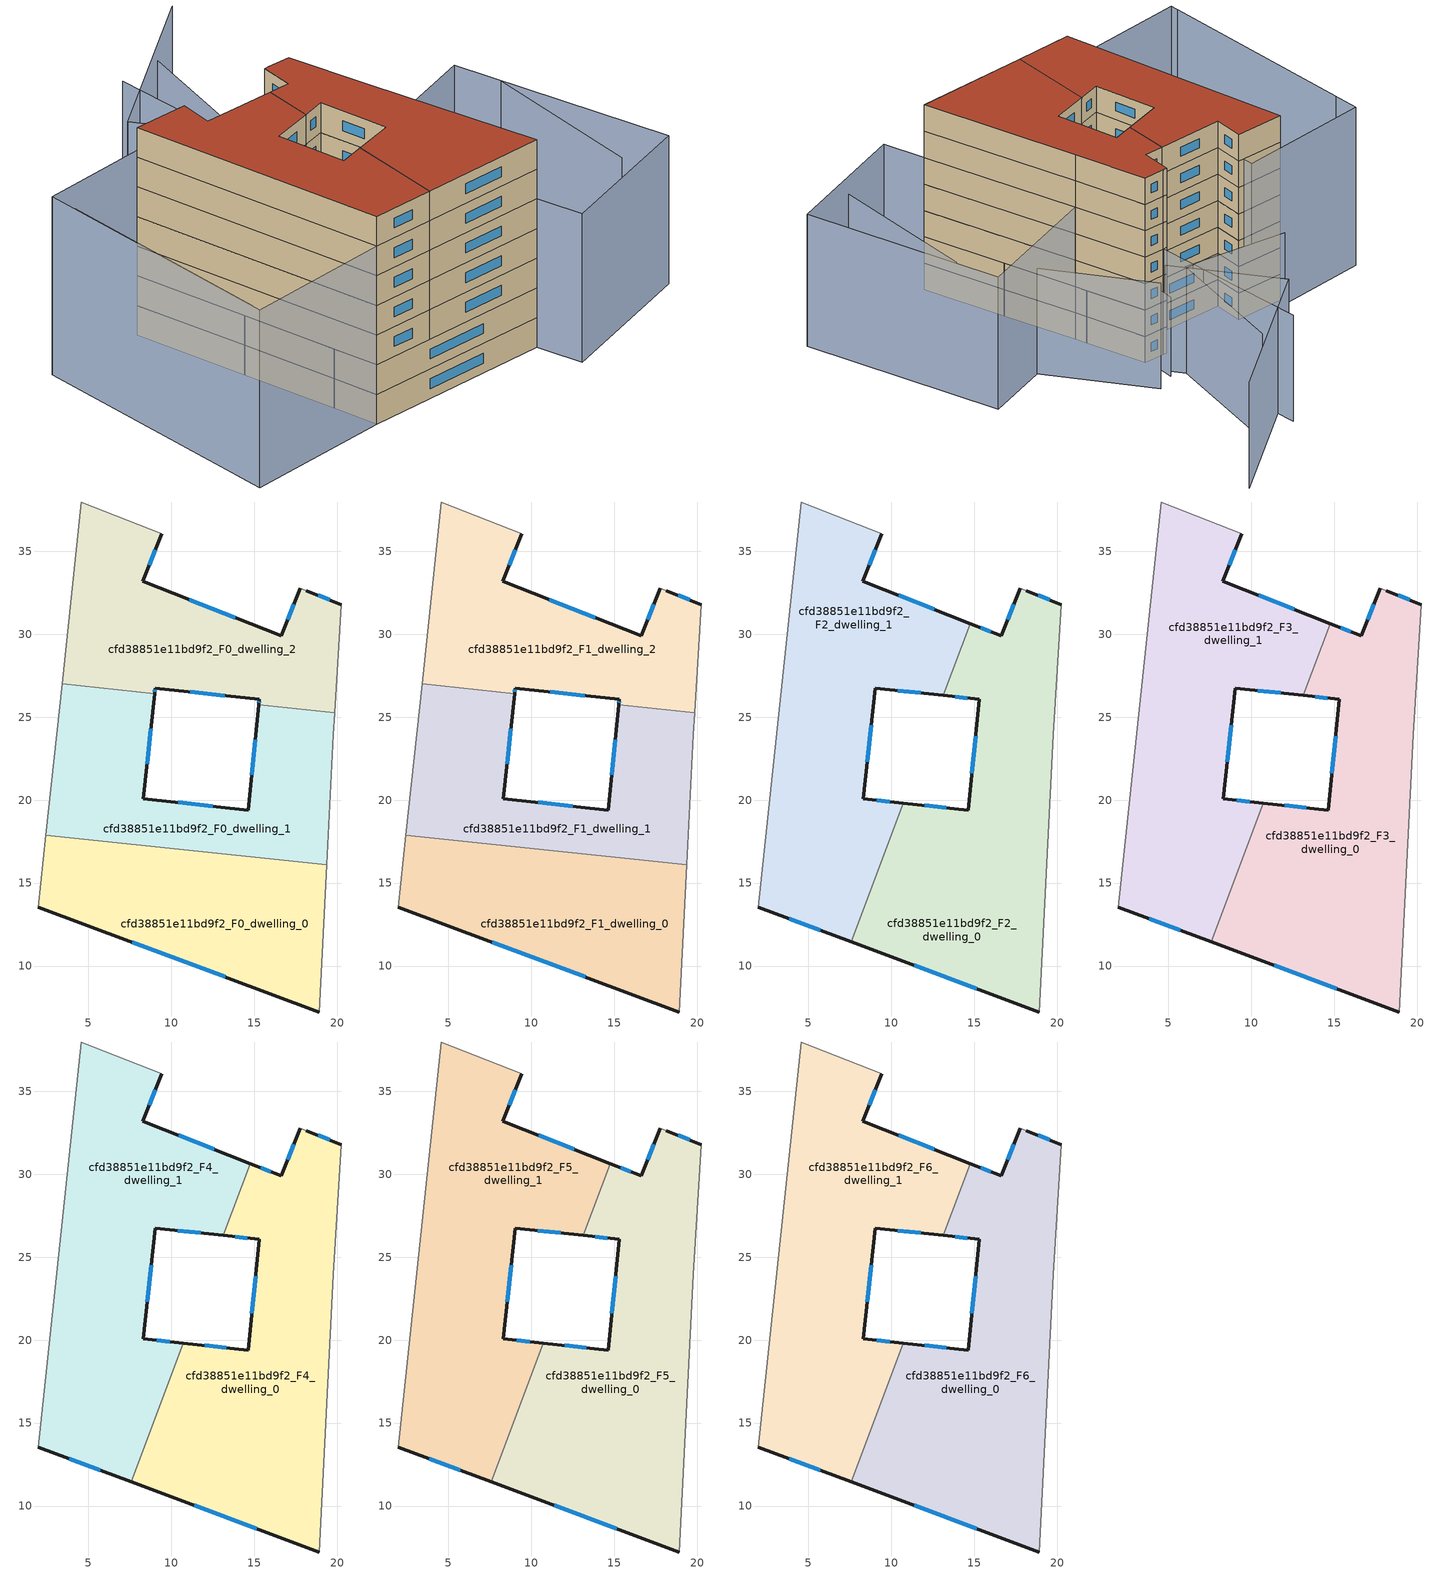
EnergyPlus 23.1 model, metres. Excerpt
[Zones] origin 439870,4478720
cfd38851e11bd9f2_F0_dwelling_0
 floor ground (EU_floor_Construction): 19.39,16.09 18.94,7.23 2,13.55 2.46,17.88 z0
 wall outside (EU_wall_Construction): 2,13.55 18.94,7.23 z0:3
 wall to cfd38851e11bd9f2_F0_dwelling_1 (EU_wall_Construction): 19.39,16.09 2.46,17.88 z0:3
 wall adiabatic (EU_wall_Construction): 18.94,7.23 19.39,16.09 / 2.46,17.88 2,13.55 z0:3
 window (EU_Window_Construction): 7.66,11.44 13.28,9.34 z1:2
cfd38851e11bd9f2_F0_dwelling_1
 floor ground (EU_floor_Construction): 19.87,25.27 19.79,23.94 19.39,16.09 2.46,17.88 3.42,27.01 9.01,26.42 8.32,20.09 14.64,19.4 15.29,25.76 z0
 wall outside (EU_wall_Construction): 15.29,25.76 14.64,19.4 8.32,20.09 9.01,26.42 z0:3
 wall adiabatic (EU_wall_Construction): 3.42,27.01 2.46,17.88 / 19.39,16.09 19.79,23.94 19.87,25.27 z0:3
 wall to cfd38851e11bd9f2_F0_dwelling_2 (EU_wall_Construction): 9.01,26.42 3.42,27.01 / 19.87,25.27 15.29,25.76 z0:3
 window (EU_Window_Construction): 8.55,22.21 8.78,24.31 / 12.53,19.63 10.43,19.86 / 15.07,23.63 14.85,21.52 z1:2
cfd38851e11bd9f2_F0_dwelling_2
 floor ground (EU_floor_Construction): 18.16,32.62 20.25,31.78 19.87,25.27 15.29,25.76 15.32,26.07 9.04,26.76 9.01,26.42 3.42,27.01 4.59,37.97 9.43,36.06 8.3,33.19 16.65,29.9 17.77,32.77 z0
 wall outside (EU_wall_Construction): 20.25,31.78 18.16,32.62 / 9.01,26.42 9.04,26.76 15.32,26.07 15.29,25.76 / 17.77,32.77 16.65,29.9 8.3,33.19 9.43,36.06 z0:3
 wall adiabatic (EU_wall_Construction): 18.16,32.62 17.77,32.77 / 19.87,25.27 20.25,31.78 / 9.43,36.06 4.59,37.97 3.42,27.01 z0:3
 window (EU_Window_Construction): 19.55,32.06 18.86,32.34 / 15.31,25.97 15.3,25.86 / 11.14,26.53 13.22,26.3 / 9.02,26.54 9.03,26.65 / 8.67,34.15 9.05,35.1 / 13.86,31 11.09,32.09 / 17.4,31.81 17.02,30.86 z1:2
cfd38851e11bd9f2_F1_dwelling_0
 floor to cfd38851e11bd9f2_F0_dwelling_0 (EU_floor_Construction): 19.39,16.09 18.94,7.23 2,13.55 2.46,17.88 z3
 wall outside (EU_wall_Construction): 2,13.55 18.94,7.23 z3:6
 wall to cfd38851e11bd9f2_F1_dwelling_1 (EU_wall_Construction): 19.39,16.09 2.46,17.88 z3:6
 wall adiabatic (EU_wall_Construction): 18.94,7.23 19.39,16.09 / 2.46,17.88 2,13.55 z3:6
 window (EU_Window_Construction): 7.66,11.44 13.28,9.34 z4:5
cfd38851e11bd9f2_F1_dwelling_1
 floor to cfd38851e11bd9f2_F0_dwelling_1 (EU_floor_Construction): 19.87,25.27 19.79,23.94 19.39,16.09 2.46,17.88 3.42,27.01 9.01,26.42 8.32,20.09 14.64,19.4 15.29,25.76 z3
 wall outside (EU_wall_Construction): 15.29,25.76 14.64,19.4 8.32,20.09 9.01,26.42 z3:6
 wall adiabatic (EU_wall_Construction): 3.42,27.01 2.46,17.88 / 19.39,16.09 19.79,23.94 19.87,25.27 z3:6
 wall to cfd38851e11bd9f2_F1_dwelling_2 (EU_wall_Construction): 9.01,26.42 3.42,27.01 / 19.87,25.27 15.29,25.76 z3:6
 window (EU_Window_Construction): 8.55,22.21 8.78,24.31 / 12.53,19.63 10.43,19.86 / 15.07,23.63 14.85,21.52 z4:5
cfd38851e11bd9f2_F1_dwelling_2
 floor to cfd38851e11bd9f2_F0_dwelling_2 (EU_floor_Construction): 18.16,32.62 20.25,31.78 19.87,25.27 15.29,25.76 15.32,26.07 9.04,26.76 9.01,26.42 3.42,27.01 4.59,37.97 9.43,36.06 8.3,33.19 16.65,29.9 17.77,32.77 z3
 wall outside (EU_wall_Construction): 20.25,31.78 18.16,32.62 / 9.01,26.42 9.04,26.76 15.32,26.07 15.29,25.76 / 17.77,32.77 16.65,29.9 8.3,33.19 9.43,36.06 z3:6
 wall adiabatic (EU_wall_Construction): 18.16,32.62 17.77,32.77 / 19.87,25.27 20.25,31.78 / 9.43,36.06 4.59,37.97 3.42,27.01 z3:6
 window (EU_Window_Construction): 19.55,32.06 18.86,32.34 / 15.31,25.97 15.3,25.86 / 11.14,26.53 13.22,26.3 / 9.02,26.54 9.03,26.65 / 8.67,34.15 9.05,35.1 / 13.86,31 11.09,32.09 / 17.4,31.81 17.02,30.86 z4:5
cfd38851e11bd9f2_F2_dwelling_0
 floor to cfd38851e11bd9f2_F1_dwelling_0 (EU_floor_Construction): 19.39,16.09 18.94,7.23 7.61,11.46 9.72,17.11 z6
 floor to cfd38851e11bd9f2_F1_dwelling_1 (EU_floor_Construction): 19.87,25.27 19.79,23.94 19.39,16.09 9.72,17.11 10.73,19.83 14.64,19.4 15.29,25.76 z6
 floor to cfd38851e11bd9f2_F1_dwelling_2 (EU_floor_Construction): 20.25,31.78 19.87,25.27 15.29,25.76 15.32,26.07 13.15,26.31 14.76,30.64 16.65,29.9 17.77,32.77 18.16,32.62 z6
 wall outside (EU_wall_Construction): 20.25,31.78 18.16,32.62 / 7.61,11.46 18.94,7.23 / 13.15,26.31 15.32,26.07 14.64,19.4 10.73,19.83 / 17.77,32.77 16.65,29.9 14.76,30.64 z6:9
 wall adiabatic (EU_wall_Construction): 18.94,7.23 19.79,23.94 20.25,31.78 / 18.16,32.62 17.77,32.77 z6:9
 wall to cfd38851e11bd9f2_F2_dwelling_1 (EU_wall_Construction): 10.73,19.83 7.61,11.46 / 14.76,30.64 13.15,26.31 z6:9
 window (EU_Window_Construction): 19.55,32.06 18.86,32.34 / 11.4,10.04 15.15,8.64 / 13.33,19.54 12.04,19.68 / 15.09,23.84 14.87,21.63 / 13.87,26.23 14.59,26.15 / 16.02,30.15 15.39,30.4 / 17.4,31.81 17.02,30.86 z7:8
cfd38851e11bd9f2_F2_dwelling_1
 floor to cfd38851e11bd9f2_F1_dwelling_1 (EU_floor_Construction): 9,26.42 8.32,20.09 10.73,19.83 9.72,17.11 2.46,17.88 3.43,27.01 z6
 floor to cfd38851e11bd9f2_F1_dwelling_2 (EU_floor_Construction): 9.43,36.06 8.3,33.19 14.76,30.64 13.15,26.31 9.04,26.76 9,26.42 3.43,27.01 4.59,37.97 z6
 floor to cfd38851e11bd9f2_F1_dwelling_0 (EU_floor_Construction): 9.72,17.11 7.61,11.46 2,13.55 2.46,17.88 z6
 wall outside (EU_wall_Construction): 10.73,19.83 8.32,20.09 9.04,26.76 13.15,26.31 / 2,13.55 7.61,11.46 / 14.76,30.64 8.3,33.19 9.43,36.06 z6:9
 wall adiabatic (EU_wall_Construction): 9.43,36.06 4.59,37.97 2,13.55 z6:9
 window (EU_Window_Construction): 10.41,26.61 11.78,26.46 / 8.56,22.32 8.8,24.53 / 9.92,19.91 9.12,20 / 3.87,12.85 5.73,12.15 / 8.67,34.15 9.05,35.1 / 12.6,31.5 10.46,32.34 z7:8
cfd38851e11bd9f2_F3_dwelling_0
 floor to cfd38851e11bd9f2_F2_dwelling_0 (EU_floor_Construction): 20.25,31.78 19.79,23.94 18.94,7.23 7.61,11.46 10.73,19.83 14.64,19.4 15.32,26.07 13.15,26.31 14.76,30.64 16.65,29.9 17.77,32.77 18.16,32.62 z9
 wall outside (EU_wall_Construction): 20.25,31.78 18.16,32.62 / 7.61,11.46 18.94,7.23 / 13.15,26.31 15.32,26.07 14.64,19.4 10.73,19.83 / 17.77,32.77 16.65,29.9 14.76,30.64 z9:12
 wall adiabatic (EU_wall_Construction): 18.94,7.23 19.79,23.94 20.25,31.78 / 18.16,32.62 17.77,32.77 z9:12
 wall to cfd38851e11bd9f2_F3_dwelling_1 (EU_wall_Construction): 10.73,19.83 7.61,11.46 / 14.76,30.64 13.15,26.31 z9:12
 window (EU_Window_Construction): 19.55,32.06 18.86,32.34 / 11.4,10.04 15.15,8.64 / 13.33,19.54 12.04,19.68 / 15.09,23.84 14.87,21.63 / 13.87,26.23 14.59,26.15 / 16.02,30.15 15.39,30.4 / 17.4,31.81 17.02,30.86 z10:11
cfd38851e11bd9f2_F3_dwelling_1
 floor to cfd38851e11bd9f2_F2_dwelling_1 (EU_floor_Construction): 9.43,36.06 8.3,33.19 14.76,30.64 13.15,26.31 9.04,26.76 8.32,20.09 10.73,19.83 7.61,11.46 2,13.55 4.59,37.97 z9
 wall outside (EU_wall_Construction): 10.73,19.83 8.32,20.09 9.04,26.76 13.15,26.31 / 2,13.55 7.61,11.46 / 14.76,30.64 8.3,33.19 9.43,36.06 z9:12
 wall adiabatic (EU_wall_Construction): 9.43,36.06 4.59,37.97 2,13.55 z9:12
 window (EU_Window_Construction): 10.41,26.61 11.78,26.46 / 8.56,22.32 8.8,24.53 / 9.92,19.91 9.12,20 / 3.87,12.85 5.73,12.15 / 8.67,34.15 9.05,35.1 / 12.6,31.5 10.46,32.34 z10:11
cfd38851e11bd9f2_F4_dwelling_0
 floor to cfd38851e11bd9f2_F3_dwelling_0 (EU_floor_Construction): 20.25,31.78 19.79,23.94 18.94,7.23 7.61,11.46 10.73,19.83 14.64,19.4 15.32,26.07 13.15,26.31 14.76,30.64 16.65,29.9 17.77,32.77 18.16,32.62 z12
 wall outside (EU_wall_Construction): 20.25,31.78 18.16,32.62 / 7.61,11.46 18.94,7.23 / 13.15,26.31 15.32,26.07 14.64,19.4 10.73,19.83 / 17.77,32.77 16.65,29.9 14.76,30.64 z12:15
 wall adiabatic (EU_wall_Construction): 18.94,7.23 19.79,23.94 20.25,31.78 / 18.16,32.62 17.77,32.77 z12:15
 wall to cfd38851e11bd9f2_F4_dwelling_1 (EU_wall_Construction): 10.73,19.83 7.61,11.46 / 14.76,30.64 13.15,26.31 z12:15
 window (EU_Window_Construction): 19.55,32.06 18.86,32.34 / 11.4,10.04 15.15,8.64 / 13.33,19.54 12.04,19.68 / 15.09,23.84 14.87,21.63 / 13.87,26.23 14.59,26.15 / 16.02,30.15 15.39,30.4 / 17.4,31.81 17.02,30.86 z13:14
cfd38851e11bd9f2_F4_dwelling_1
 floor to cfd38851e11bd9f2_F3_dwelling_1 (EU_floor_Construction): 9.43,36.06 8.3,33.19 14.76,30.64 13.15,26.31 9.04,26.76 8.32,20.09 10.73,19.83 7.61,11.46 2,13.55 4.59,37.97 z12
 wall outside (EU_wall_Construction): 10.73,19.83 8.32,20.09 9.04,26.76 13.15,26.31 / 2,13.55 7.61,11.46 / 14.76,30.64 8.3,33.19 9.43,36.06 z12:15
 wall adiabatic (EU_wall_Construction): 9.43,36.06 4.59,37.97 2,13.55 z12:15
 window (EU_Window_Construction): 10.41,26.61 11.78,26.46 / 8.56,22.32 8.8,24.53 / 9.92,19.91 9.12,20 / 3.87,12.85 5.73,12.15 / 8.67,34.15 9.05,35.1 / 12.6,31.5 10.46,32.34 z13:14
cfd38851e11bd9f2_F5_dwelling_0
 floor to cfd38851e11bd9f2_F4_dwelling_0 (EU_floor_Construction): 20.25,31.78 19.79,23.94 18.94,7.23 7.61,11.46 10.73,19.83 14.64,19.4 15.32,26.07 13.15,26.31 14.76,30.64 16.65,29.9 17.77,32.77 18.16,32.62 z15
 wall outside (EU_wall_Construction): 20.25,31.78 18.16,32.62 / 7.61,11.46 18.94,7.23 / 13.15,26.31 15.32,26.07 14.64,19.4 10.73,19.83 / 17.77,32.77 16.65,29.9 14.76,30.64 z15:18
 wall adiabatic (EU_wall_Construction): 18.94,7.23 19.79,23.94 20.25,31.78 / 18.16,32.62 17.77,32.77 z15:18
 wall to cfd38851e11bd9f2_F5_dwelling_1 (EU_wall_Construction): 10.73,19.83 7.61,11.46 / 14.76,30.64 13.15,26.31 z15:18
 window (EU_Window_Construction): 19.55,32.06 18.86,32.34 / 11.4,10.04 15.15,8.64 / 13.33,19.54 12.04,19.68 / 15.09,23.84 14.87,21.63 / 13.87,26.23 14.59,26.15 / 16.02,30.15 15.39,30.4 / 17.4,31.81 17.02,30.86 z16:17
cfd38851e11bd9f2_F5_dwelling_1
 floor to cfd38851e11bd9f2_F4_dwelling_1 (EU_floor_Construction): 9.43,36.06 8.3,33.19 14.76,30.64 13.15,26.31 9.04,26.76 8.32,20.09 10.73,19.83 7.61,11.46 2,13.55 4.59,37.97 z15
 wall outside (EU_wall_Construction): 10.73,19.83 8.32,20.09 9.04,26.76 13.15,26.31 / 2,13.55 7.61,11.46 / 14.76,30.64 8.3,33.19 9.43,36.06 z15:18
 wall adiabatic (EU_wall_Construction): 9.43,36.06 4.59,37.97 2,13.55 z15:18
 window (EU_Window_Construction): 10.41,26.61 11.78,26.46 / 8.56,22.32 8.8,24.53 / 9.92,19.91 9.12,20 / 3.87,12.85 5.73,12.15 / 8.67,34.15 9.05,35.1 / 12.6,31.5 10.46,32.34 z16:17
cfd38851e11bd9f2_F6_dwelling_0
 floor to cfd38851e11bd9f2_F5_dwelling_0 (EU_floor_Construction): 20.25,31.78 19.79,23.94 18.94,7.23 7.61,11.46 10.73,19.83 14.64,19.4 15.32,26.07 13.15,26.31 14.76,30.64 16.65,29.9 17.77,32.77 18.16,32.62 z18
 wall outside (EU_wall_Construction): 20.25,31.78 18.16,32.62 / 7.61,11.46 18.94,7.23 / 13.15,26.31 15.32,26.07 14.64,19.4 10.73,19.83 / 17.77,32.77 16.65,29.9 14.76,30.64 z18:21
 wall adiabatic (EU_wall_Construction): 18.94,7.23 19.79,23.94 20.25,31.78 / 18.16,32.62 17.77,32.77 z18:21
 wall to cfd38851e11bd9f2_F6_dwelling_1 (EU_wall_Construction): 10.73,19.83 7.61,11.46 / 14.76,30.64 13.15,26.31 z18:21
 window (EU_Window_Construction): 19.55,32.06 18.86,32.34 / 11.4,10.04 15.15,8.64 / 13.33,19.54 12.04,19.68 / 15.09,23.84 14.87,21.63 / 13.87,26.23 14.59,26.15 / 16.02,30.15 15.39,30.4 / 17.4,31.81 17.02,30.86 z19:20
 roof outside (EU_roof_Construction): 18.94,7.23 19.79,23.94 20.25,31.78 18.16,32.62 17.77,32.77 16.65,29.9 14.76,30.64 13.15,26.31 15.32,26.07 14.64,19.4 10.73,19.83 7.61,11.46 z21
cfd38851e11bd9f2_F6_dwelling_1
 floor to cfd38851e11bd9f2_F5_dwelling_1 (EU_floor_Construction): 9.43,36.06 8.3,33.19 14.76,30.64 13.15,26.31 9.04,26.76 8.32,20.09 10.73,19.83 7.61,11.46 2,13.55 4.59,37.97 z18
 wall outside (EU_wall_Construction): 10.73,19.83 8.32,20.09 9.04,26.76 13.15,26.31 / 2,13.55 7.61,11.46 / 14.76,30.64 8.3,33.19 9.43,36.06 z18:21
 wall adiabatic (EU_wall_Construction): 9.43,36.06 4.59,37.97 2,13.55 z18:21
 window (EU_Window_Construction): 10.41,26.61 11.78,26.46 / 8.56,22.32 8.8,24.53 / 9.92,19.91 9.12,20 / 3.87,12.85 5.73,12.15 / 8.67,34.15 9.05,35.1 / 12.6,31.5 10.46,32.34 z19:20
 roof outside (EU_roof_Construction): 7.61,11.46 10.73,19.83 8.32,20.09 9.04,26.76 13.15,26.31 14.76,30.64 8.3,33.19 9.43,36.06 4.59,37.97 2,13.55 z21
shading: -4.95,38.82 -11.12,18.49 / -11.41,17.61 -4.19,41.43 / -4.19,41.43 9.21,37.37 / 9.21,37.37 2,13.55 / 2,13.55 -11.41,17.61 z0:18; 27.96,3.91 33.59,18.51 / 18.71,2.73 19.79,23.94 / 19.79,23.94 33.95,23.22 / 33.95,23.22 32.87,2.01 / 32.87,2.01 18.71,2.73 z0:15; 17.2,24.95 21.16,35.03 z0:9; 27.03,22.78 23.52,35.21 / 20.54,34.11 17.17,45.64 / 17.17,45.64 34.8,50.78 / 26.75,47.87 19.87,35.9 / 19.87,35.9 10.21,41.45 / 22.54,48.95 18.16,32.62 z0:12
[Building]
EU S2 Campaign: North Axis=0; Terrain=City; Solar Distribution=FullExterior
[Site:Location]
Madrid: Latitude=40.5; Longitude=-3.5; Time Zone=1; Elevation=609
[SizingPeriod:WeatherFileDays]
AnnualSizingPeriod: Begin Month=1; Begin Day of Month=1; End Month=12; End Day of Month=31; Day of Week for Start Day=Monday; Use Weather File Daylight Saving Period=No; Use Weather File Rain and Snow Indicators=No
[MATERIAL]
EU_InternalMass_Material: Roughness=MediumRough; Thickness=0.1; Conductivity=1; Density=1800; Specific Heat=900; Thermal Absorptance=0.9; Solar Absorptance=0.7; Visible Absorptance=0.7
[MATERIAL:NOMASS] Roughness=MediumRough; Thermal Absorptance=0.9; Solar Absorptance=0.7; Visible Absorptance=0.7
Name | Thermal Resistance
EU_wall_NoMass | 0.459673
EU_roof_NoMass | 0.495815
EU_floor_NoMass | 0.788942
[WINDOWMATERIAL:SIMPLEGLAZINGSYSTEM]
EU_Window_SimpleGlazing: UFactor=4.26103; Solar Heat Gain Coefficient=0.85; Visible Transmittance=0.85
[CONSTRUCTION]
EU_wall_Construction: EU_wall_NoMass
EU_roof_Construction: EU_roof_NoMass
EU_floor_Construction: EU_floor_NoMass
EU_InternalMass_Construction: EU_InternalMass_Material
EU_Window_Construction: EU_Window_SimpleGlazing
[ZONE] Type=1; Multiplier=1; Ceiling Height=autocalculate; Floor Area=autocalculate; Part of Total Floor Area=Yes
Name | Volume
cfd38851e11bd9f2_F0_dwelling_0; cfd38851e11bd9f2_F1_dwelling_0; cfd38851e11bd9f2_F0_dwelling_1; cfd38851e11bd9f2_F1_dwelling_1 | 340.775
cfd38851e11bd9f2_F2_dwelling_0; cfd38851e11bd9f2_F3_dwelling_0; cfd38851e11bd9f2_F4_dwelling_0; cfd38851e11bd9f2_F5_dwelling_0; cfd38851e11bd9f2_F6_dwelling_0 | 511.159
cfd38851e11bd9f2_F2_dwelling_1; cfd38851e11bd9f2_F3_dwelling_1; cfd38851e11bd9f2_F4_dwelling_1; cfd38851e11bd9f2_F5_dwelling_1; cfd38851e11bd9f2_F6_dwelling_1 | 511.135
cfd38851e11bd9f2_F0_dwelling_2; cfd38851e11bd9f2_F1_dwelling_2 | 340.766
[INTERNALMASS] Construction=EU_InternalMass_Construction
Name | Zone or ZoneList | Surface Area
cfd38851e11bd9f2_F0_dwelling_0_EU_InternalMass | cfd38851e11bd9f2_F0_dwelling_0 | 113.592
cfd38851e11bd9f2_F0_dwelling_1_EU_InternalMass | cfd38851e11bd9f2_F0_dwelling_1 | 113.592
cfd38851e11bd9f2_F0_dwelling_2_EU_InternalMass | cfd38851e11bd9f2_F0_dwelling_2 | 113.589
cfd38851e11bd9f2_F1_dwelling_0_EU_InternalMass | cfd38851e11bd9f2_F1_dwelling_0 | 113.592
cfd38851e11bd9f2_F1_dwelling_1_EU_InternalMass | cfd38851e11bd9f2_F1_dwelling_1 | 113.592
cfd38851e11bd9f2_F1_dwelling_2_EU_InternalMass | cfd38851e11bd9f2_F1_dwelling_2 | 113.589
cfd38851e11bd9f2_F2_dwelling_0_EU_InternalMass | cfd38851e11bd9f2_F2_dwelling_0 | 170.386
cfd38851e11bd9f2_F2_dwelling_1_EU_InternalMass | cfd38851e11bd9f2_F2_dwelling_1 | 170.378
cfd38851e11bd9f2_F3_dwelling_0_EU_InternalMass | cfd38851e11bd9f2_F3_dwelling_0 | 170.386
cfd38851e11bd9f2_F3_dwelling_1_EU_InternalMass | cfd38851e11bd9f2_F3_dwelling_1 | 170.378
cfd38851e11bd9f2_F4_dwelling_0_EU_InternalMass | cfd38851e11bd9f2_F4_dwelling_0 | 170.386
cfd38851e11bd9f2_F4_dwelling_1_EU_InternalMass | cfd38851e11bd9f2_F4_dwelling_1 | 170.378
cfd38851e11bd9f2_F5_dwelling_0_EU_InternalMass | cfd38851e11bd9f2_F5_dwelling_0 | 170.386
cfd38851e11bd9f2_F5_dwelling_1_EU_InternalMass | cfd38851e11bd9f2_F5_dwelling_1 | 170.378
cfd38851e11bd9f2_F6_dwelling_0_EU_InternalMass | cfd38851e11bd9f2_F6_dwelling_0 | 170.386
cfd38851e11bd9f2_F6_dwelling_1_EU_InternalMass | cfd38851e11bd9f2_F6_dwelling_1 | 170.378
[OTHEREQUIPMENT] Fuel Type=Electricity; Design Level Calculation Method=Watts/Area; Power per Zone Floor Area=1; Fraction Latent=0; Fraction Radiant=0; Fraction Lost=0; Carbon Dioxide Generation Rate=0; EndUse Subcategory=EU_Step8_InternalGains
Name | Zone or ZoneList or Space or SpaceList | Schedule
EU_Step8_InternalGain_cfd38851e11bd9f2_F0_dwelling_0_f000 | cfd38851e11bd9f2_F0_dwelling_0 | EU_Step8_GainSchedule_cfd38851e11bd9f2_F0_dwelling_0_f000
EU_Step8_InternalGain_cfd38851e11bd9f2_F0_dwelling_1_f000 | cfd38851e11bd9f2_F0_dwelling_1 | EU_Step8_GainSchedule_cfd38851e11bd9f2_F0_dwelling_1_f000
EU_Step8_InternalGain_cfd38851e11bd9f2_F0_dwelling_2_f000 | cfd38851e11bd9f2_F0_dwelling_2 | EU_Step8_GainSchedule_cfd38851e11bd9f2_F0_dwelling_2_f000
EU_Step8_InternalGain_cfd38851e11bd9f2_F1_dwelling_0_f000 | cfd38851e11bd9f2_F1_dwelling_0 | EU_Step8_GainSchedule_cfd38851e11bd9f2_F1_dwelling_0_f000
EU_Step8_InternalGain_cfd38851e11bd9f2_F1_dwelling_1_f000 | cfd38851e11bd9f2_F1_dwelling_1 | EU_Step8_GainSchedule_cfd38851e11bd9f2_F1_dwelling_1_f000
EU_Step8_InternalGain_cfd38851e11bd9f2_F1_dwelling_2_f000 | cfd38851e11bd9f2_F1_dwelling_2 | EU_Step8_GainSchedule_cfd38851e11bd9f2_F1_dwelling_2_f000
EU_Step8_InternalGain_cfd38851e11bd9f2_F2_dwelling_0_f000 | cfd38851e11bd9f2_F2_dwelling_0 | EU_Step8_GainSchedule_cfd38851e11bd9f2_F2_dwelling_0_f000
EU_Step8_InternalGain_cfd38851e11bd9f2_F2_dwelling_1_f000 | cfd38851e11bd9f2_F2_dwelling_1 | EU_Step8_GainSchedule_cfd38851e11bd9f2_F2_dwelling_1_f000
EU_Step8_InternalGain_cfd38851e11bd9f2_F3_dwelling_0_f000 | cfd38851e11bd9f2_F3_dwelling_0 | EU_Step8_GainSchedule_cfd38851e11bd9f2_F3_dwelling_0_f000
EU_Step8_InternalGain_cfd38851e11bd9f2_F3_dwelling_1_f000 | cfd38851e11bd9f2_F3_dwelling_1 | EU_Step8_GainSchedule_cfd38851e11bd9f2_F3_dwelling_1_f000
EU_Step8_InternalGain_cfd38851e11bd9f2_F4_dwelling_0_f000 | cfd38851e11bd9f2_F4_dwelling_0 | EU_Step8_GainSchedule_cfd38851e11bd9f2_F4_dwelling_0_f000
EU_Step8_InternalGain_cfd38851e11bd9f2_F4_dwelling_1_f000 | cfd38851e11bd9f2_F4_dwelling_1 | EU_Step8_GainSchedule_cfd38851e11bd9f2_F4_dwelling_1_f000
EU_Step8_InternalGain_cfd38851e11bd9f2_F5_dwelling_0_f000 | cfd38851e11bd9f2_F5_dwelling_0 | EU_Step8_GainSchedule_cfd38851e11bd9f2_F5_dwelling_0_f000
EU_Step8_InternalGain_cfd38851e11bd9f2_F5_dwelling_1_f000 | cfd38851e11bd9f2_F5_dwelling_1 | EU_Step8_GainSchedule_cfd38851e11bd9f2_F5_dwelling_1_f000
EU_Step8_InternalGain_cfd38851e11bd9f2_F6_dwelling_0_f000 | cfd38851e11bd9f2_F6_dwelling_0 | EU_Step8_GainSchedule_cfd38851e11bd9f2_F6_dwelling_0_f000
EU_Step8_InternalGain_cfd38851e11bd9f2_F6_dwelling_1_f000 | cfd38851e11bd9f2_F6_dwelling_1 | EU_Step8_GainSchedule_cfd38851e11bd9f2_F6_dwelling_1_f000
[ZONEVENTILATION:DESIGNFLOWRATE] Schedule=EU_AlwaysOn; Design Flow Rate Calculation Method=AirChanges/Hour; Air Changes per Hour=0.719161; Ventilation Type=Natural; Fan Pressure Rise=0; Fan Total Efficiency=1; Constant Term Coefficient=1; Temperature Term Coefficient=0; Velocity Term Coefficient=0; Velocity Squared Term Coefficient=0; Minimum Indoor Temperature=-100; Maximum Indoor Temperature=100; Delta Temperature=-100; Minimum Outdoor Temperature=-100; Maximum Outdoor Temperature=100; Maximum Wind Speed=40
Name | Zone or ZoneList or Space or SpaceList
EU_ConstantAir_cfd38851e11bd9f2_F0_dwelling_0 | cfd38851e11bd9f2_F0_dwelling_0
EU_ConstantAir_cfd38851e11bd9f2_F0_dwelling_1 | cfd38851e11bd9f2_F0_dwelling_1
EU_ConstantAir_cfd38851e11bd9f2_F0_dwelling_2 | cfd38851e11bd9f2_F0_dwelling_2
EU_ConstantAir_cfd38851e11bd9f2_F1_dwelling_0 | cfd38851e11bd9f2_F1_dwelling_0
EU_ConstantAir_cfd38851e11bd9f2_F1_dwelling_1 | cfd38851e11bd9f2_F1_dwelling_1
EU_ConstantAir_cfd38851e11bd9f2_F1_dwelling_2 | cfd38851e11bd9f2_F1_dwelling_2
EU_ConstantAir_cfd38851e11bd9f2_F2_dwelling_0 | cfd38851e11bd9f2_F2_dwelling_0
EU_ConstantAir_cfd38851e11bd9f2_F2_dwelling_1 | cfd38851e11bd9f2_F2_dwelling_1
EU_ConstantAir_cfd38851e11bd9f2_F3_dwelling_0 | cfd38851e11bd9f2_F3_dwelling_0
EU_ConstantAir_cfd38851e11bd9f2_F3_dwelling_1 | cfd38851e11bd9f2_F3_dwelling_1
EU_ConstantAir_cfd38851e11bd9f2_F4_dwelling_0 | cfd38851e11bd9f2_F4_dwelling_0
EU_ConstantAir_cfd38851e11bd9f2_F4_dwelling_1 | cfd38851e11bd9f2_F4_dwelling_1
EU_ConstantAir_cfd38851e11bd9f2_F5_dwelling_0 | cfd38851e11bd9f2_F5_dwelling_0
EU_ConstantAir_cfd38851e11bd9f2_F5_dwelling_1 | cfd38851e11bd9f2_F5_dwelling_1
EU_ConstantAir_cfd38851e11bd9f2_F6_dwelling_0 | cfd38851e11bd9f2_F6_dwelling_0
EU_ConstantAir_cfd38851e11bd9f2_F6_dwelling_1 | cfd38851e11bd9f2_F6_dwelling_1
[HVACTEMPLATE:THERMOSTAT] Constant Heating Setpoint=20; Constant Cooling Setpoint=50
EU_HeatOnly_cfd38851e11bd9f2_F0_dwelling_0; EU_HeatOnly_cfd38851e11bd9f2_F0_dwelling_1; EU_HeatOnly_cfd38851e11bd9f2_F0_dwelling_2; EU_HeatOnly_cfd38851e11bd9f2_F1_dwelling_0; EU_HeatOnly_cfd38851e11bd9f2_F1_dwelling_1; EU_HeatOnly_cfd38851e11bd9f2_F1_dwelling_2; EU_HeatOnly_cfd38851e11bd9f2_F2_dwelling_0; EU_HeatOnly_cfd38851e11bd9f2_F2_dwelling_1; EU_HeatOnly_cfd38851e11bd9f2_F3_dwelling_0; EU_HeatOnly_cfd38851e11bd9f2_F3_dwelling_1; EU_HeatOnly_cfd38851e11bd9f2_F4_dwelling_0; EU_HeatOnly_cfd38851e11bd9f2_F4_dwelling_1; EU_HeatOnly_cfd38851e11bd9f2_F5_dwelling_0; EU_HeatOnly_cfd38851e11bd9f2_F5_dwelling_1; EU_HeatOnly_cfd38851e11bd9f2_F6_dwelling_0; EU_HeatOnly_cfd38851e11bd9f2_F6_dwelling_1
[HVACTEMPLATE:ZONE:IDEALLOADSAIRSYSTEM] System Availability Schedule=EU_AlwaysOn; Maximum Heating Supply Air Temperature=50; Minimum Cooling Supply Air Temperature=13; Maximum Heating Supply Air Humidity Ratio=0.0156; Minimum Cooling Supply Air Humidity Ratio=0.0077; Heating Limit=NoLimit; Cooling Limit=NoLimit; Heating Availability Schedule=EU_AlwaysOn; Cooling Availability Schedule=EU_CoolingOff; Dehumidification Control Type=ConstantSensibleHeatRatio; Cooling Sensible Heat Ratio=0.7; Dehumidification Setpoint=60; Humidification Control Type=None; Humidification Setpoint=30; Outdoor Air Method=None; Outdoor Air Flow Rate per Person=0.00944; Outdoor Air Flow Rate per Zone Floor Area=0; Outdoor Air Flow Rate per Zone=0; Demand Controlled Ventilation Type=None; Outdoor Air Economizer Type=NoEconomizer; Heat Recovery Type=None; Sensible Heat Recovery Effectiveness=0.7; Latent Heat Recovery Effectiveness=0.65
Name | Template Thermostat
cfd38851e11bd9f2_F0_dwelling_0 | EU_HeatOnly_cfd38851e11bd9f2_F0_dwelling_0
cfd38851e11bd9f2_F0_dwelling_1 | EU_HeatOnly_cfd38851e11bd9f2_F0_dwelling_1
cfd38851e11bd9f2_F0_dwelling_2 | EU_HeatOnly_cfd38851e11bd9f2_F0_dwelling_2
cfd38851e11bd9f2_F1_dwelling_0 | EU_HeatOnly_cfd38851e11bd9f2_F1_dwelling_0
cfd38851e11bd9f2_F1_dwelling_1 | EU_HeatOnly_cfd38851e11bd9f2_F1_dwelling_1
cfd38851e11bd9f2_F1_dwelling_2 | EU_HeatOnly_cfd38851e11bd9f2_F1_dwelling_2
cfd38851e11bd9f2_F2_dwelling_0 | EU_HeatOnly_cfd38851e11bd9f2_F2_dwelling_0
cfd38851e11bd9f2_F2_dwelling_1 | EU_HeatOnly_cfd38851e11bd9f2_F2_dwelling_1
cfd38851e11bd9f2_F3_dwelling_0 | EU_HeatOnly_cfd38851e11bd9f2_F3_dwelling_0
cfd38851e11bd9f2_F3_dwelling_1 | EU_HeatOnly_cfd38851e11bd9f2_F3_dwelling_1
cfd38851e11bd9f2_F4_dwelling_0 | EU_HeatOnly_cfd38851e11bd9f2_F4_dwelling_0
cfd38851e11bd9f2_F4_dwelling_1 | EU_HeatOnly_cfd38851e11bd9f2_F4_dwelling_1
cfd38851e11bd9f2_F5_dwelling_0 | EU_HeatOnly_cfd38851e11bd9f2_F5_dwelling_0
cfd38851e11bd9f2_F5_dwelling_1 | EU_HeatOnly_cfd38851e11bd9f2_F5_dwelling_1
cfd38851e11bd9f2_F6_dwelling_0 | EU_HeatOnly_cfd38851e11bd9f2_F6_dwelling_0
cfd38851e11bd9f2_F6_dwelling_1 | EU_HeatOnly_cfd38851e11bd9f2_F6_dwelling_1
[SIZING:ZONE] Zone Cooling Design Supply Air Temperature Input Method=SupplyAirTemperature; Zone Cooling Design Supply Air Temperature=13; Zone Heating Design Supply Air Temperature Input Method=SupplyAirTemperature; Zone Heating Design Supply Air Temperature=50; Zone Cooling Design Supply Air Humidity Ratio=0.008; Zone Heating Design Supply Air Humidity Ratio=0.008; Cooling Design Air Flow Method=DesignDay; Cooling Design Air Flow Rate=0; Cooling Minimum Air Flow per Zone Floor Area=0.000762; Cooling Minimum Air Flow=0; Cooling Minimum Air Flow Fraction=0.2; Heating Design Air Flow Method=DesignDay; Heating Design Air Flow Rate=0; Heating Maximum Air Flow per Zone Floor Area=0.002032; Heating Maximum Air Flow=0.141576; Heating Maximum Air Flow Fraction=0.3; Account for Dedicated Outdoor Air System=No; Dedicated Outdoor Air System Control Strategy=NeutralSupplyAir; Dedicated Outdoor Air Low Setpoint Temperature for Design=autosize; Dedicated Outdoor Air High Setpoint Temperature for Design=autosize; Zone Load Sizing Method=Sensible Load Only No Latent Load; Zone Latent Cooling Design Supply Air Humidity Ratio Input Method=HumidityRatioDifference; Zone Cooling Design Supply Air Humidity Ratio Difference=0.005; Zone Latent Heating Design Supply Air Humidity Ratio Input Method=HumidityRatioDifference; Zone Humidification Design Supply Air Humidity Ratio Difference=0.005
cfd38851e11bd9f2_F0_dwelling_0; cfd38851e11bd9f2_F0_dwelling_1; cfd38851e11bd9f2_F0_dwelling_2; cfd38851e11bd9f2_F1_dwelling_0; cfd38851e11bd9f2_F1_dwelling_1; cfd38851e11bd9f2_F1_dwelling_2; cfd38851e11bd9f2_F2_dwelling_0; cfd38851e11bd9f2_F2_dwelling_1; cfd38851e11bd9f2_F3_dwelling_0; cfd38851e11bd9f2_F3_dwelling_1; cfd38851e11bd9f2_F4_dwelling_0; cfd38851e11bd9f2_F4_dwelling_1; cfd38851e11bd9f2_F5_dwelling_0; cfd38851e11bd9f2_F5_dwelling_1; cfd38851e11bd9f2_F6_dwelling_0; cfd38851e11bd9f2_F6_dwelling_1
[SCHEDULE:CONSTANT]
Name | Hourly Value
EU_AlwaysOn | 1
EU_CoolingOff | 0
[SCHEDULE:FILE] Column Number=1; Rows to Skip at Top=0; Number of Hours of Data=8760; Column Separator=Comma; Interpolate to Timestep=No; Minutes per Item=60; Adjust Schedule for Daylight Savings=Yes
Name | File
EU_Step8_GainSchedule_cfd38851e11bd9f2_F0_dwelling_0_f000 | ../../schedules/cfd38851e11bd9f2/cfd38851e11bd9f2_F0_dwelling_0_f000_gain.csv
EU_Step8_GainSchedule_cfd38851e11bd9f2_F0_dwelling_1_f000 | ../../schedules/cfd38851e11bd9f2/cfd38851e11bd9f2_F0_dwelling_1_f000_gain.csv
EU_Step8_GainSchedule_cfd38851e11bd9f2_F0_dwelling_2_f000 | ../../schedules/cfd38851e11bd9f2/cfd38851e11bd9f2_F0_dwelling_2_f000_gain.csv
EU_Step8_GainSchedule_cfd38851e11bd9f2_F1_dwelling_0_f000 | ../../schedules/cfd38851e11bd9f2/cfd38851e11bd9f2_F1_dwelling_0_f000_gain.csv
EU_Step8_GainSchedule_cfd38851e11bd9f2_F1_dwelling_1_f000 | ../../schedules/cfd38851e11bd9f2/cfd38851e11bd9f2_F1_dwelling_1_f000_gain.csv
EU_Step8_GainSchedule_cfd38851e11bd9f2_F1_dwelling_2_f000 | ../../schedules/cfd38851e11bd9f2/cfd38851e11bd9f2_F1_dwelling_2_f000_gain.csv
EU_Step8_GainSchedule_cfd38851e11bd9f2_F2_dwelling_0_f000 | ../../schedules/cfd38851e11bd9f2/cfd38851e11bd9f2_F2_dwelling_0_f000_gain.csv
EU_Step8_GainSchedule_cfd38851e11bd9f2_F2_dwelling_1_f000 | ../../schedules/cfd38851e11bd9f2/cfd38851e11bd9f2_F2_dwelling_1_f000_gain.csv
EU_Step8_GainSchedule_cfd38851e11bd9f2_F3_dwelling_0_f000 | ../../schedules/cfd38851e11bd9f2/cfd38851e11bd9f2_F3_dwelling_0_f000_gain.csv
EU_Step8_GainSchedule_cfd38851e11bd9f2_F3_dwelling_1_f000 | ../../schedules/cfd38851e11bd9f2/cfd38851e11bd9f2_F3_dwelling_1_f000_gain.csv
EU_Step8_GainSchedule_cfd38851e11bd9f2_F4_dwelling_0_f000 | ../../schedules/cfd38851e11bd9f2/cfd38851e11bd9f2_F4_dwelling_0_f000_gain.csv
EU_Step8_GainSchedule_cfd38851e11bd9f2_F4_dwelling_1_f000 | ../../schedules/cfd38851e11bd9f2/cfd38851e11bd9f2_F4_dwelling_1_f000_gain.csv
EU_Step8_GainSchedule_cfd38851e11bd9f2_F5_dwelling_0_f000 | ../../schedules/cfd38851e11bd9f2/cfd38851e11bd9f2_F5_dwelling_0_f000_gain.csv
EU_Step8_GainSchedule_cfd38851e11bd9f2_F5_dwelling_1_f000 | ../../schedules/cfd38851e11bd9f2/cfd38851e11bd9f2_F5_dwelling_1_f000_gain.csv
EU_Step8_GainSchedule_cfd38851e11bd9f2_F6_dwelling_0_f000 | ../../schedules/cfd38851e11bd9f2/cfd38851e11bd9f2_F6_dwelling_0_f000_gain.csv
EU_Step8_GainSchedule_cfd38851e11bd9f2_F6_dwelling_1_f000 | ../../schedules/cfd38851e11bd9f2/cfd38851e11bd9f2_F6_dwelling_1_f000_gain.csv
